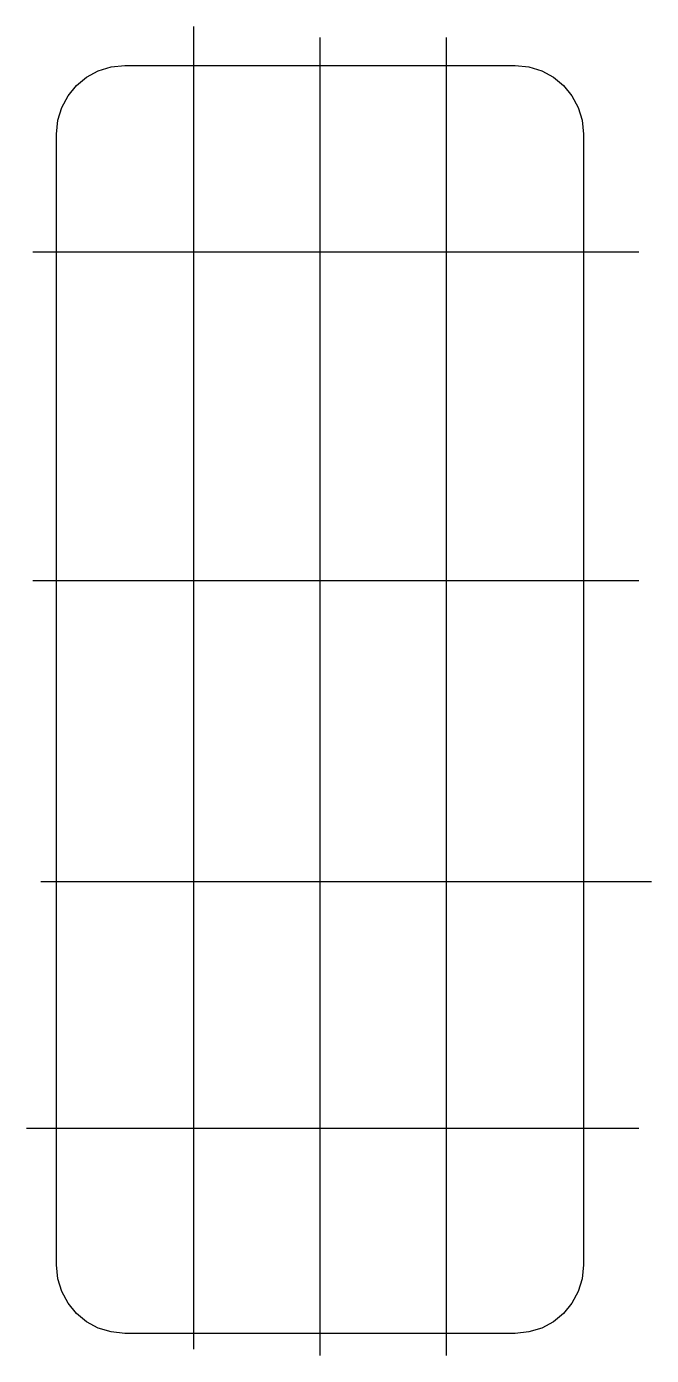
# Model space of a CAD drawing. Extents: x -2.2 to 43.5, y -1.7 to 95.4.
import ezdxf

# ---------------------------------------------------------------- set-up
doc = ezdxf.new("R2010")
doc.units = 0
doc.layers.add('Layer_1', color=7, linetype='CONTINUOUS')

msp = doc.modelspace()

# ---------------------------------------------------------------- linework, layer by layer
at = {"layer": 'Layer_1', "color": 7}
for points in [[(10.036662, 95.372712), (10.036662, -1.239044)], [(19.286678, -1.686395), (19.286678, 94.574057)], [(28.536661, -1.686395), (28.536661, 94.574057)], [(-1.683026, 78.923598), (42.58274, 78.923598)], [(-1.683026, 54.923598), (42.58274, 54.923598)], [(-1.118582, 32.923597), (43.498418, 32.923597)], [(-2.15143, 14.923597), (42.58274, 14.923597)]]:
    msp.add_lwpolyline(points, dxfattribs=at)
msp.add_lwpolyline([(33.536663, -0.076402), (29.974163, -0.076402), (26.411662, -0.076402), (22.849162, -0.076402), (19.286662, -0.076402), (15.724162, -0.076402), (12.161662, -0.076402), (8.599162, -0.076402), (5.036662, -0.076402), (4.026525, 0.024831), (3.086818, 0.315323), (2.237345, 0.77526), (1.497912, 1.38486), (0.888322, 2.124283), (0.428381, 2.973771), (0.137892, 3.913487), (0.036662, 4.923617), (0.036662, 15.248615), (0.036662, 25.573613), (0.036662, 35.898612), (0.036662, 46.223607), (0.036662, 56.548606), (0.036662, 66.873604), (0.036662, 77.198603), (0.036662, 87.523601), (0.137892, 88.533736), (0.428381, 89.473446), (0.888322, 90.322918), (1.497912, 91.062352), (2.237345, 91.67194), (3.086818, 92.131883), (4.026525, 92.422372), (5.036662, 92.523602), (8.599162, 92.523602), (12.161662, 92.523602), (15.724162, 92.523602), (19.286662, 92.523602), (22.849162, 92.523602), (26.411662, 92.523602), (29.974163, 92.523602), (33.536663, 92.523602), (34.546798, 92.422372), (35.486508, 92.131883), (36.33598, 91.67194), (37.075413, 91.062352), (37.685002, 90.322918), (38.144945, 89.473446), (38.435434, 88.533736), (38.536664, 87.523601), (38.536664, 77.198603), (38.536664, 66.873604), (38.536664, 56.548606), (38.536664, 46.223607), (38.536664, 35.898612), (38.536664, 25.573613), (38.536664, 15.248615), (38.536664, 4.923617), (38.435434, 3.913487), (38.144945, 2.973771), (37.685002, 2.124283), (37.075413, 1.38486), (36.33598, 0.77526), (35.486508, 0.315323), (34.546798, 0.024831), (33.536663, -0.076402)], close=True, dxfattribs=at)

doc.saveas('drawing.dxf')
